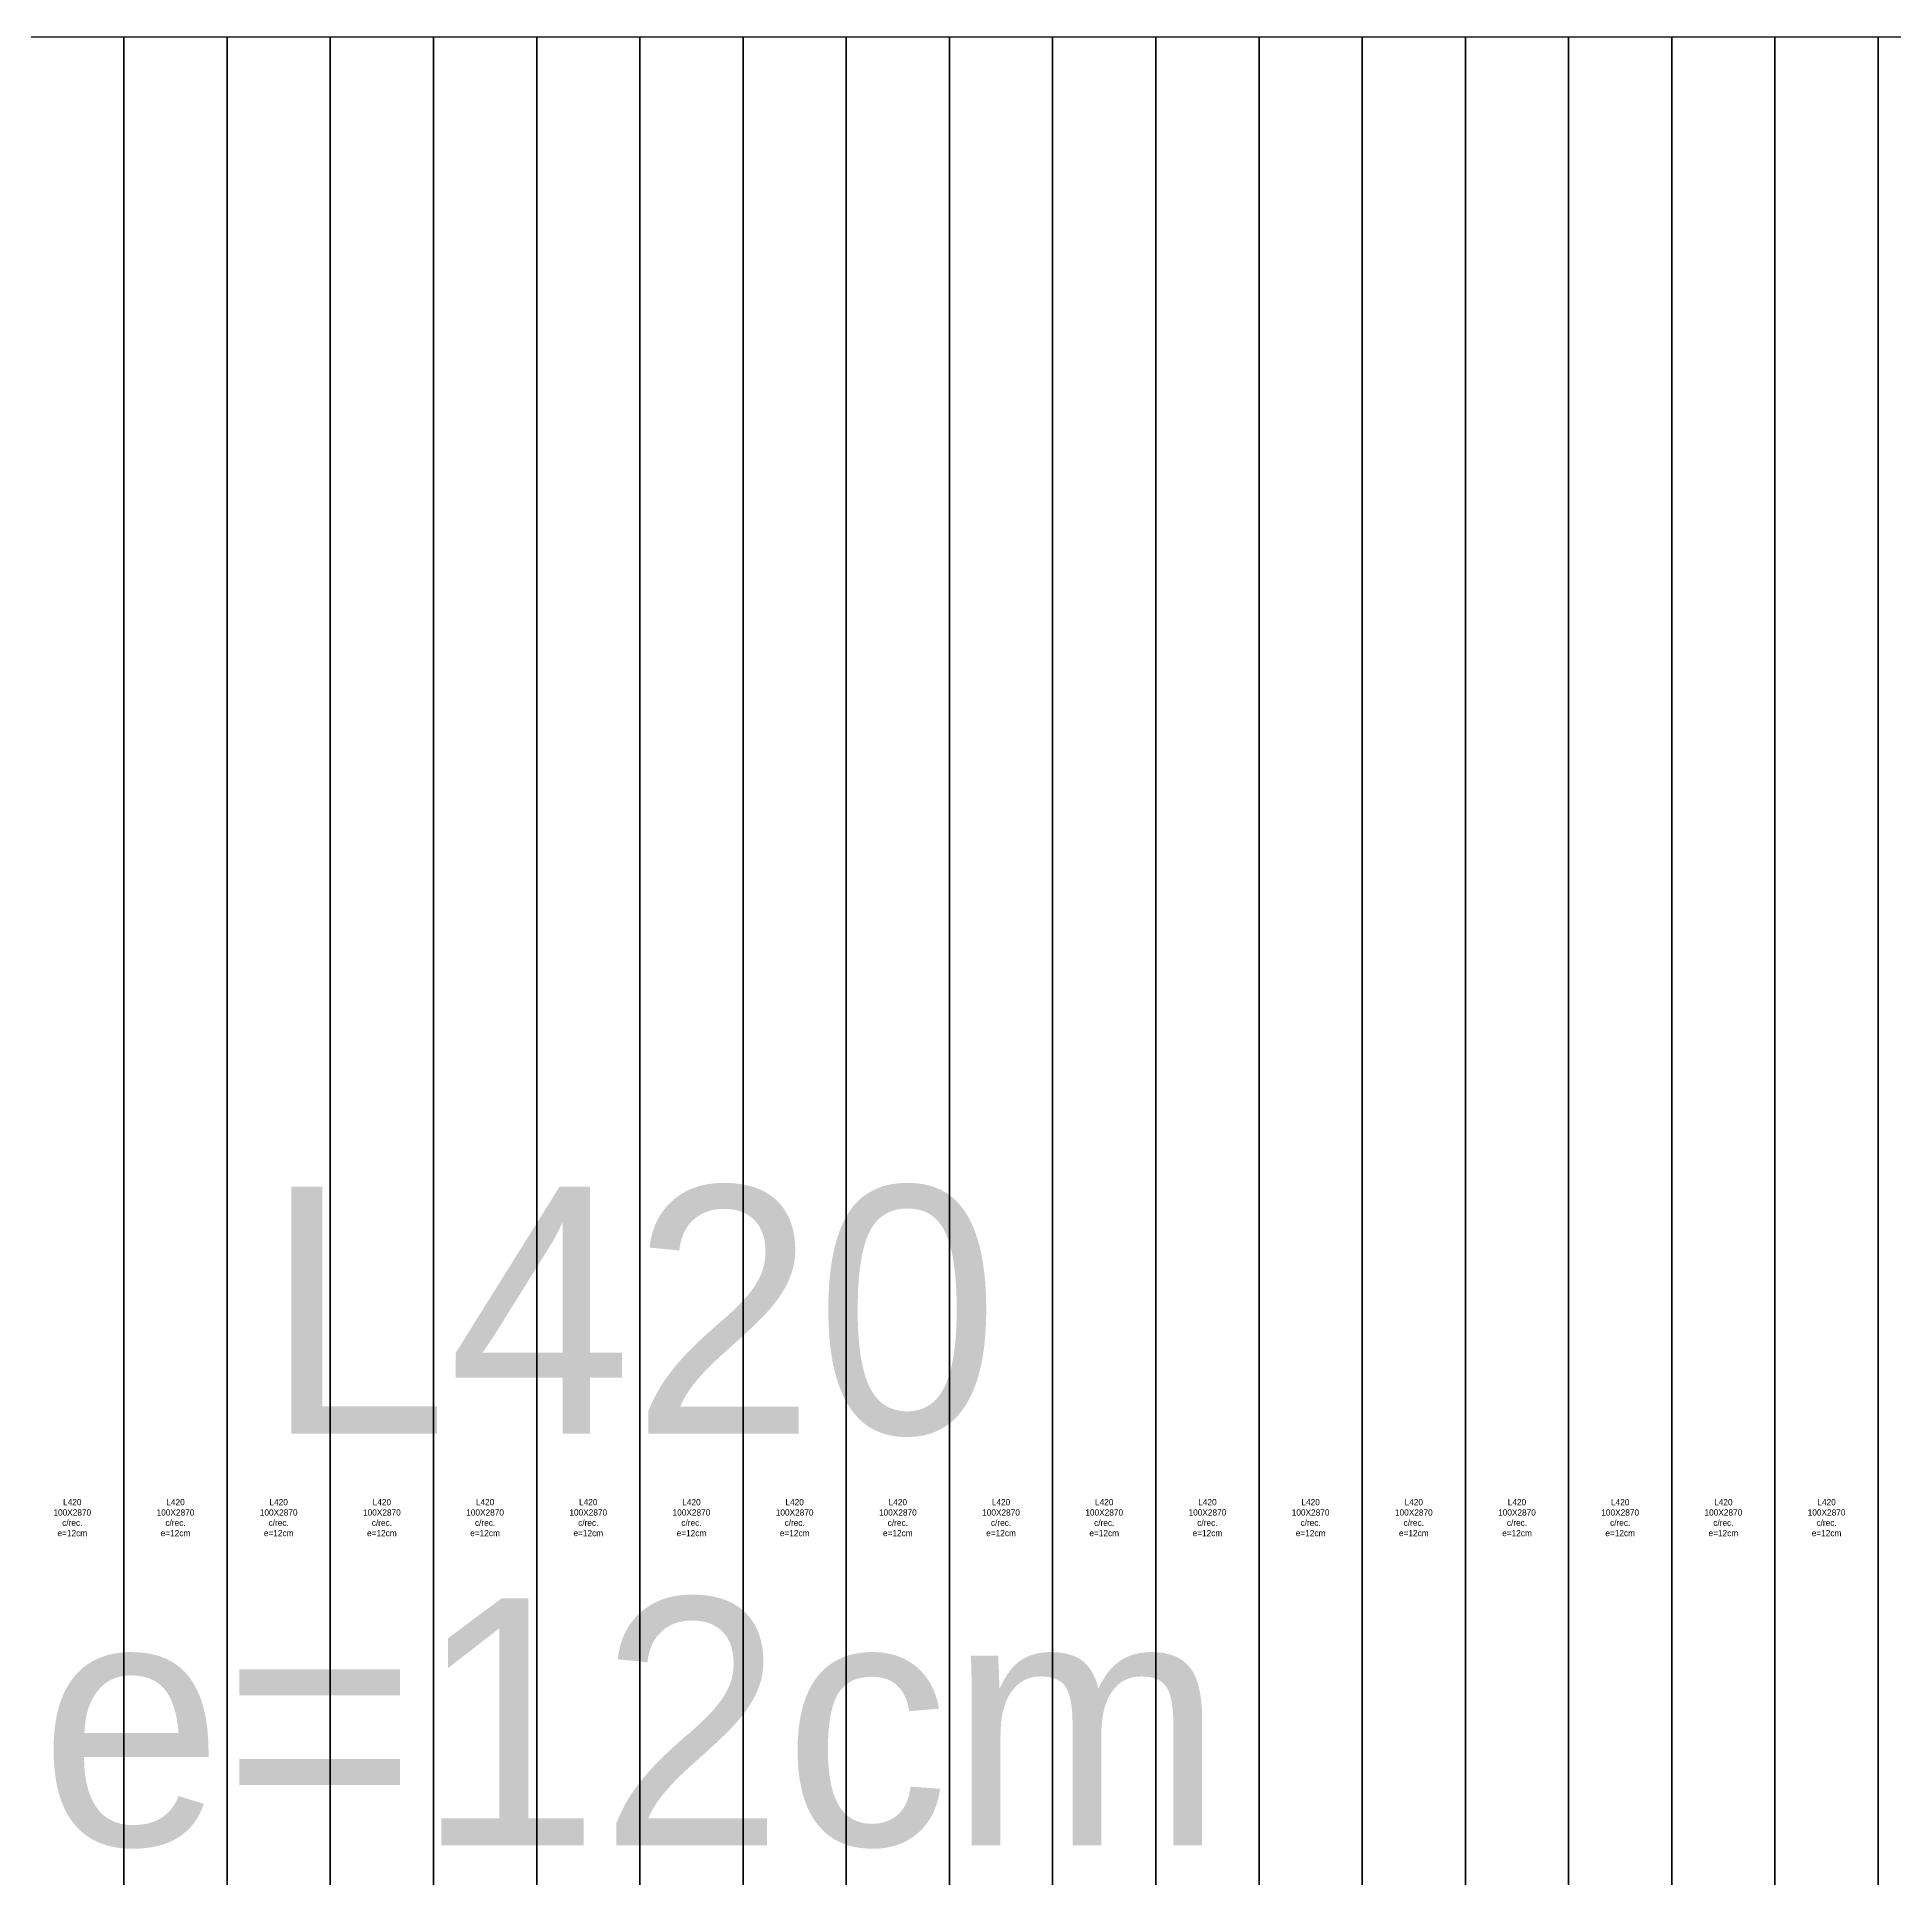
# Model space of a CAD drawing. Header units: metres. Extents: x -159 to 6009, y -50 to 2907.
# Drawn here: x 2416 to 4216, y 1085 to 2870 of the extents above; entities that cross this region are included whole.
import ezdxf

# ---------------------------------------------------------------- set-up
doc = ezdxf.new("R2010")
doc.units = ezdxf.units.M
for name, color, linetype in [('AUX00', 2, 'Continuous'), ('Contorno', 7, 'Continuous'), ('Paineis', 3, 'Continuous'), ('Texto Secao', 2, 'Continuous')]:
    doc.layers.add(name, color=color, linetype=linetype)

msp = doc.modelspace()

# ---------------------------------------------------------------- linework, layer by layer
at = {"layer": 'Contorno'}
msp.add_lwpolyline([(0, 0), (5984.2, 0), (5984.2, 2870), (0, 2870), (0, 0)], close=True, dxfattribs=at)
at = {"layer": 'Paineis'}
for points in [[(2400, 0), (2500, 0), (2500, 2870), (2400, 2870)], [(2500, 0), (2600, 0), (2600, 2870), (2500, 2870)], [(2600, 0), (2700, 0), (2700, 2870), (2600, 2870)], [(2700, 0), (2800, 0), (2800, 2870), (2700, 2870)], [(2800, 0), (2900, 0), (2900, 2870), (2800, 2870)], [(2900, 0), (3000, 0), (3000, 2870), (2900, 2870)], [(3000, 0), (3100, 0), (3100, 2870), (3000, 2870)], [(3100, 0), (3200, 0), (3200, 2870), (3100, 2870)], [(3200, 0), (3300, 0), (3300, 2870), (3200, 2870)], [(3300, 0), (3400, 0), (3400, 2870), (3300, 2870)], [(3400, 0), (3500, 0), (3500, 2870), (3400, 2870)], [(3500, 0), (3600, 0), (3600, 2870), (3500, 2870)], [(3600, 0), (3700, 0), (3700, 2870), (3600, 2870)], [(3700, 0), (3800, 0), (3800, 2870), (3700, 2870)], [(3800, 0), (3900, 0), (3900, 2870), (3800, 2870)], [(3900, 0), (4000, 0), (4000, 2870), (3900, 2870)], [(4000, 0), (4100, 0), (4100, 2870), (4000, 2870)], [(4100, 0), (4200, 0), (4200, 2870), (4100, 2870)], [(4200, 0), (4300, 0), (4300, 2870), (4200, 2870)]]:
    msp.add_lwpolyline(points, close=True, dxfattribs=at)

# ---------------------------------------------------------------- texts
at = {"layer": 'AUX00', "char_height": 6, "width": 100, "attachment_point": 5}
for insert in [(2450, 1435), (2550, 1435), (2650, 1435), (2750, 1435), (2850, 1435), (2950, 1435), (3050, 1435), (3150, 1435), (3250, 1435), (3350, 1435), (3450, 1435), (3550, 1435), (3650, 1435), (3750, 1435), (3850, 1435), (3950, 1435), (4050, 1435), (4150, 1435)]:
    msp.add_mtext('\\pxqc;L420^J100X2870^Jc/rec.^Je=12cm', dxfattribs=dict(at, insert=insert))
at = {"layer": 'Texto Secao', "insert": (2992.1, 1435), "char_height": 239.368, "width": 5984.2, "attachment_point": 5}
msp.add_mtext('L420\\Pe=12cm', dxfattribs=at)

doc.saveas('drawing.dxf')
